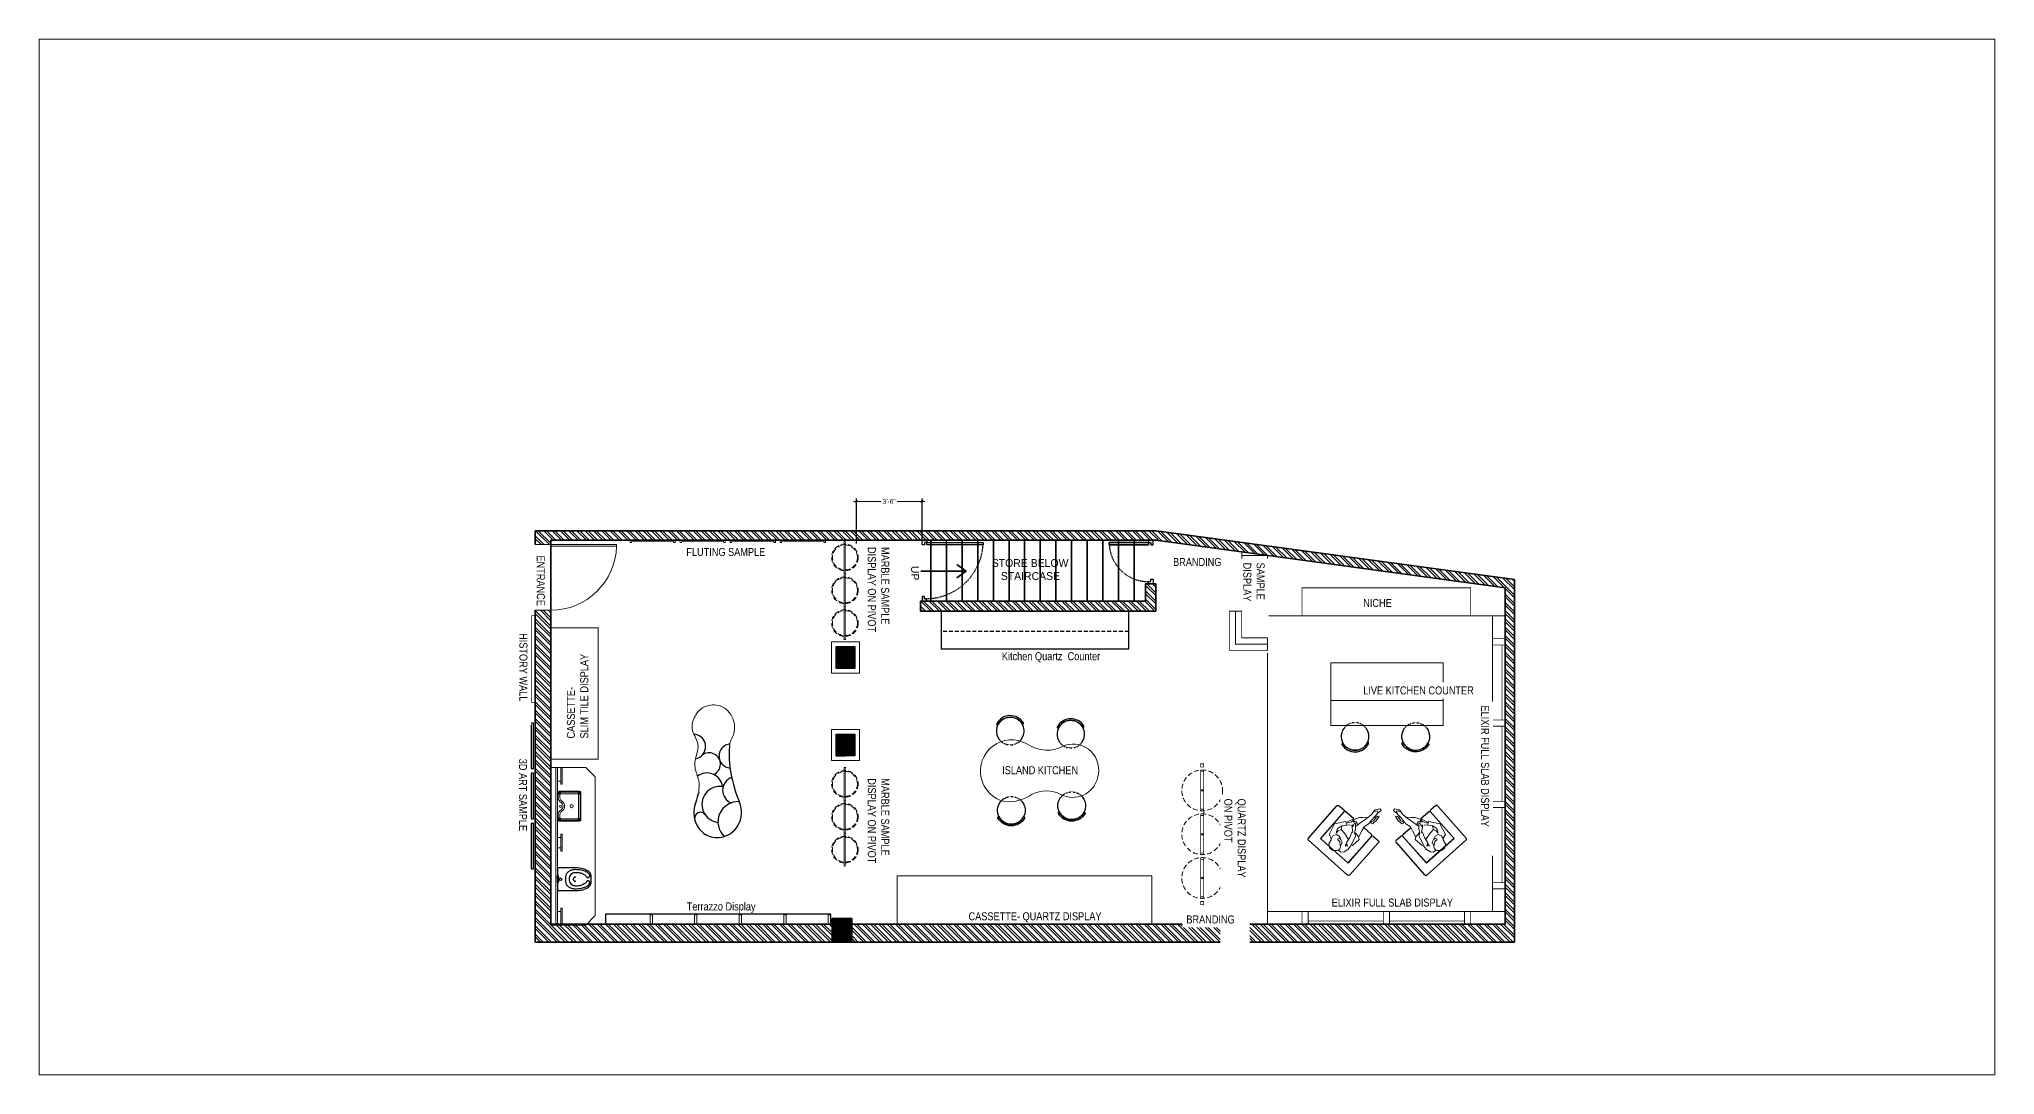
# Model space of a CAD drawing. Header units: inches. Extents: x -109431 to 29005, y -34715 to -1756.
# Drawn here: x -58476 to -57225, y -11246 to -10584 of the extents above; entities that cross this region are included whole.
import ezdxf

# ---------------------------------------------------------------- set-up
doc = ezdxf.new("R2010")
doc.units = ezdxf.units.IN
doc.header["$LTSCALE"] = 0.05
doc.header["$MEASUREMENT"] = 0
doc.header["$PDMODE"] = 3
doc.header["$PDSIZE"] = -4
for name, pattern in [('A2-XREF-115_FURN$0$HIDDEN', [0.375, 0.25, -0.125]), ('ACAD_ISO03W100', [30, 12, -18]), ('DASHED2', [0.375, 0.25, -0.125])]:
    doc.linetypes.add(name, pattern=pattern)
doc.layers.get('Defpoints').update_dxf_attribs({"linetype": 'DASHED2'})
for name, color, linetype, lineweight in [('A-PEOPLE', 12, 'Continuous', 20), ('Electrical text & dimension', 140, 'Continuous', 9), ('FURNITURE', 1, 'Continuous', 18), ('hatch', 7, 'Continuous', 25), ('WALL', 7, 'Continuous', 35)]:
    doc.layers.add(name, color=color, linetype=linetype, lineweight=lineweight)
for name, color, linetype in [('Column', 6, 'Continuous'), ('Dim', 4, 'Continuous'), ('Door', 3, 'Continuous'), ('Furniture text & dimension', 7, 'Continuous'), ('T-furniture', 7, 'Continuous'), ('text', 4, 'Continuous')]:
    doc.layers.add(name, color=color, linetype=linetype)
doc.styles.add('4MMOF3-8', font='ARIALN.TTF', dxfattribs={"height": 5.12})
doc.styles.add('9-128OF1-4', font='ARIALN.TTF', dxfattribs={"height": 3.0792})
doc.styles.get("Standard").update_dxf_attribs({"font": 'stylu.ttf', "height": 6})
doc.dimstyles.new('DIM 1-4', dxfattribs={"dimtxt": 3.0792, "dimasz": 1.82, "dimexe": 1.82, "dimexo": 0, "dimgap": 0.09, "dimtad": 0, "dimzin": 0, "dimdsep": 46, "dimlunit": 4, "dimtxsty": '9-128OF1-4', "dimblk": 'ARCHTICK', "dimcen": 1.8125, "dimdle": 1.82, "dimclrd": 8, "dimclre": 8, "dimadec": 0, "dimazin": 0, "dimtfac": 1, "dimtofl": 0, "dimtmove": 0, "dimatfit": 3, "dimldrblk": 'OPEN90', "dimfxl": 1, "dimtolj": 1, "dimtzin": 0, "dimlwd": -1, "dimarcsym": 0})
doc.dimstyles.new('STANDARD$0', dxfattribs={"dimscale": 0, "dimtxt": 4, "dimasz": 0.5, "dimexe": 0, "dimexo": 0, "dimgap": 0, "dimtad": 0, "dimzin": 0, "dimdsep": 46, "dimlunit": 4, "dimtxsty": 'Standard', "dimblk": 'ARCHTICK', "dimcen": 0.09375, "dimclrd": 256, "dimclre": 8, "dimclrt": 7, "dimadec": 0, "dimazin": 0, "dimtfac": 1, "dimtofl": 0, "dimtmove": 1, "dimatfit": 3, "dimldrblk": 'OBLIQUE', "dimfxl": 0.1875, "dimtolj": 1, "dimtzin": 0, "dimlwd": -1, "dimlwe": -1, "dimarcsym": 0})
pattern_1 = [(315, (21294.252, 5374.8014), (2.65165043, 2.65165043), []), (315, (21294.252, 5373.0337), (2.65165043, 2.65165043), [])]

# ---------------------------------------------------------------- blocks, each defined once
blk = doc.blocks.new('_ArchTick')
at = {"color": 0, "const_width": 0.15}
blk.add_lwpolyline([(-0.5, -0.5), (0.5, 0.5)], dxfattribs=at)
blk = doc.blocks.new('A$7E7C19E2B201E1')
at = {"color": 11}
blk.add_lwpolyline([(-219, -370, 0.428876), (-236, -397, 0.57735), (245, -381, 0.536088), (227, -355, -0.615882)], format="xyb", close=True, dxfattribs=at)
at = {"color": 6}
blk.add_arc((0, -250), 250, 142.6792, 37.3208, dxfattribs=at)
at = {"color": 1, "linetype": 'ACAD_ISO03W100', "ltscale": 3}
blk.add_arc((0, -250), 250, 37.3028, 142.6972, dxfattribs=at)
blk = doc.blocks.new('A$C9f012d1b')
at = {"layer": 'A-PEOPLE', "color": 1, "lineweight": 0}
blk.add_lwpolyline([(736, 178), (755, 204), (786, 212), (795, 233), (715, 244), (669, 233), (639, 235), (631, 208), (637, 180), (597, 183), (509, 162), (437, 176), (326, 204), (305, 239), (156, 220), (137, 204), (59, 210), (-10, 187), (-44, 153), (-53, 99), (-65, 96), (-111, 42), (-120, -21), (-78, -82), (0, -99), (15, -116), (40, -183), (227, -232), (378, -120), (370, -103), (473, -63), (471, -51), (572, 4), (610, 46), (667, 101), (683, 113), (755, 119), (784, 115), (805, 109), (837, 111), (900, 159), (892, 191), (858, 191), (822, 178), (786, 183)], close=True, dxfattribs=at)
for points in [[(4, -108), (65, -120), (116, -91), (128, -40), (118, -7), (80, -30), (67, -19), (67, 25), (36, 65), (11, 94), (-19, 103), (-44, 101)], [(25, 82), (90, 61), (105, 14), (107, -11)], [(69, 145), (101, 122), (95, 168), (126, 122), (225, 105), (313, 71), (318, 86), (395, -5), (408, -2), (387, 23), (452, 6), (458, 23), (395, 80), (326, 115), (309, 157), (151, 197)], [(189, 107), (221, -11), (229, -91), (185, -110), (132, -110), (204, -145), (282, -122), (339, -68), (355, -91)], [(330, 193), (343, 120)], [(465, 56), (477, 40), (484, 12), (467, -9), (450, -21), (477, -26), (482, -34), (437, -45), (368, -91)], [(427, 54), (547, 82), (683, 113)], [(637, 180), (736, 178)], [(646, 193), (686, 210), (749, 210)], [(829, 174), (847, 164), (847, 151), (824, 132), (784, 111)], [(229, -91), (280, -118)], [(345, -74), (381, -23)]]:
    blk.add_lwpolyline(points, dxfattribs=at)
blk = doc.blocks.new('HINDWARE VASCA BASIN')
at = {"ltscale": 10}
for points in [[(-8.5, -15), (8.5, -15, 0.414214), (9.5, -14), (9.5, -1, 0.414214), (8.5, 0), (-8.5, 0, 0.414214), (-9.5, -1), (-9.5, -14, 0.414214)], [(5.1, -0.5), (8.5, -0.5, -0.414214), (9, -1), (9, -14, -0.414214), (8.5, -14.5), (-8.5, -14.5, -0.414214), (-9, -14), (-9, -1, -0.414214), (-8.5, -0.5), (-5.1, -0.5, -0.233404), (-2.6, -2, 0.262849), (0, -3.5, 0.262849), (2.6, -2, -0.233404)]]:
    blk.add_lwpolyline(points, format="xyb", close=True, dxfattribs=at)
at = {"color": 9, "ltscale": 10}
for points in [[(-9, -1), (-8, -2)], [(-8.5, -0.5), (-7.5, -1.5)], [(8.5, -0.5), (7.5, -1.5)], [(9, -1), (8, -2)], [(-9, -14), (-8, -13)], [(-8.5, -14.5), (-7.5, -13.5)], [(8.5, -14.5), (7.5, -13.5)], [(9, -14), (8, -13)]]:
    blk.add_lwpolyline(points, dxfattribs=at)
blk.add_lwpolyline([(5.2, -1.5), (7.5, -1.5, -0.414214), (8, -2), (8, -13, -0.414214), (7.5, -13.5), (-7.5, -13.5, -0.414214), (-8, -13), (-8, -2, -0.414214), (-7.5, -1.5), (-5.2, -1.5, -0.227834), (-3.4, -2.6, 0.262027), (0, -4.5, 0.262027), (3.4, -2.6, -0.227834)], format="xyb", close=True, dxfattribs=at)
at = {"ltscale": 10}
for centre, radius in [((0, -9), 1), ((0, -2), 0.75)]:
    blk.add_circle(centre, radius, dxfattribs=at)
blk = doc.blocks.new('A$C26633AF0')
at = {"layer": 'T-furniture', "color": 11}
blk.add_lwpolyline([(0, 10.5, 0.049648), (0.4, 6.2, 0.06346), (1.5, 3.1, 0.103485), (3.4, 0.6, 0.178458), (5.1, 0), (9.9, 0, 0.178458), (11.6, 0.6, 0.103485), (13.5, 3.1, 0.06346), (14.6, 6.2, 0.049648), (15, 10.5), (15, 22), (0, 22)], format="xyb", close=True, dxfattribs=at)
at = {"layer": 'T-furniture', "color": 1}
blk.add_lwpolyline([(10.6, 0.9, 0.103485), (12.4, 3.3, 0.06346), (13.4, 6.3, 0.049648), (13.8, 10.5, 0.075858), (13.4, 12.9, 0.086069), (12.4, 14.9, 0.105985), (10.9, 16.3, 0.126201), (9.1, 16.7), (5.9, 16.7, 0.126201), (4.1, 16.3, 0.105985), (2.6, 14.9, 0.086069), (1.6, 12.9, 0.075858), (1.2, 10.5, 0.049648), (1.6, 6.3, 0.06346), (2.6, 3.3, 0.103485), (4.4, 0.9, 0.097511), (4.9, 0.7, 0.09808), (5.4, 0.7, 0.098895), (5.8, 0.9, 0.099479), (6.2, 1.3, 0.099479), (6.4, 1.7, 0.098895), (6.4, 2.2, 0.09808), (6.2, 2.7, 0.097511), (5.8, 3, -0.102445), (4.4, 4.6, -0.077884), (3.4, 6.7, -0.065096), (3, 9.5, -0.024284), (3.1, 10.5, -0.115331), (3.4, 11.9, -0.103946), (4.4, 13.1, -0.091071), (5.8, 13.9, -0.083675), (7.5, 14.2, -0.083675), (9.2, 13.9, -0.091071), (10.6, 13.1, -0.103946), (11.6, 11.9, -0.115331), (11.9, 10.5, -0.024284), (12, 9.5, -0.065096), (11.6, 6.7, -0.077884), (10.6, 4.6, -0.102445), (9.2, 3, 0.097511), (8.8, 2.7, 0.09808), (8.6, 2.2, 0.098895), (8.6, 1.7, 0.099479), (8.8, 1.3, 0.099479), (9.2, 0.9, 0.098895), (9.6, 0.7, 0.09808), (10.1, 0.7, 0.097511)], format="xyb", close=True, dxfattribs=at)
at = {"layer": 'T-furniture', "color": 1, "ltscale": 2}
for points in [[(5.1, 21.7), (5.1, 22), (9.9, 22), (9.9, 21.7)], [(6.1, 21.4), (6.1, 21.7), (8.7, 21.7), (8.7, 21.4)]]:
    blk.add_lwpolyline(points, close=True, dxfattribs=at)
at = {"layer": 'T-furniture', "color": 1}
blk.add_lwpolyline([(5.9, 10, -0.111064), (6, 10.6, -0.102841), (6.3, 11, -0.093011), (6.9, 11.4, -0.087082), (7.5, 11.5, -0.087082), (8.1, 11.4, -0.093011), (8.7, 11, -0.102841), (9, 10.6, -0.111064), (9.1, 10, -0.111064)], format="xyb", dxfattribs=at)
blk.add_circle((7.5, 20.1), 0.816, dxfattribs=at)
at = {"layer": 'T-furniture', "color": 1, "ltscale": 2}
blk.add_arc((7.4, 24.6), 3.39, 247.5212, 292.4788, dxfattribs=at)
blk = doc.blocks.new('tbz')
at = {"layer": 'FURNITURE', "ltscale": 50}
for p, q in [((13360.3, -28365.2), (13360.3, -28346.2)), ((13461, -28347.2), (13360.3, -28347.2)), ((13360.3, -28347.2), (13360.3, -28349.2)), ((13360.3, -28349.2), (13371, -28349.2)), ((13371, -28350.2), (13360.3, -28350.2)), ((13369, -28349.2), (13369, -28347.2)), ((13371, -28350.2), (13371, -28349.2)), ((13403, -28350.2), (13403, -28349.2)), ((13403, -28349.2), (13413.7, -28349.2)), ((13413.7, -28350.2), (13403, -28350.2)), ((13405, -28349.2), (13405, -28347.2)), ((13451.7, -28347.2), (13411.7, -28347.2)), ((13411.7, -28349.2), (13411.7, -28347.2)), ((13413.7, -28350.2), (13413.7, -28349.2)), ((13450.3, -28350.2), (13450.3, -28349.2)), ((13461, -28349.2), (13450.3, -28349.2)), ((13450.3, -28350.2), (13461, -28350.2)), ((13452.3, -28349.2), (13452.3, -28347.2)), ((13461, -28346.2), (13461, -28365.2)), ((13366.3, -28371.2), (13360.3, -28365.2)), ((13455, -28371.2), (13366.3, -28371.2)), ((13455, -28371.2), (13366.3, -28371.2)), ((13455, -28371.2), (13461, -28365.2))]:
    blk.add_line(p, q, dxfattribs=at)
for points in [[(13456.3, -28343.2), (13360.3, -28343.2)], [(13461, -28346.2), (13360.3, -28346.2)]]:
    blk.add_lwpolyline(points, dxfattribs=at)
blk.add_lwpolyline([(13461, -28343.2), (13360.3, -28343.2), (13360.3, -28346.2), (13461, -28346.2)], close=True, dxfattribs=at)
at = {"layer": 'FURNITURE', "ltscale": 50, "xscale": -1}
blk.add_blockref('HINDWARE VASCA BASIN', (13385, -28347.2), dxfattribs=at)
at = {"layer": 'FURNITURE', "ltscale": 50, "xscale": -0.9718137791682759, "yscale": 0.9718137791682759, "zscale": 0.9718137791682759}
blk.add_blockref('A$C26633AF0', (13439, -28368.6), dxfattribs=at)
blk = doc.blocks.new('*D157')
at = {"layer": 'Defpoints', "color": 0, "ltscale": 50, "transparency": 16777216}
for p in [(-57911.5, -10879.7), (-57953.6, -10906.6), (-57911.5, -10904.5)]:
    blk.add_point(p, dxfattribs=at)
at = {"layer": 'FURNITURE', "color": 8, "linetype": 'ACAD_ISO03W100', "ltscale": 50, "transparency": 16777216}
for p, q in [((-57955.4, -10879.7), (-57936, -10879.7)), ((-57909.7, -10879.7), (-57929.1, -10879.7))]:
    blk.add_line(p, q, dxfattribs=at)
at = {"layer": 'FURNITURE', "color": 8, "linetype": 'ACAD_ISO03W100', "lineweight": -2, "ltscale": 50, "transparency": 16777216}
for p, q in [((-57953.6, -10906.6), (-57953.6, -10877.9)), ((-57911.5, -10904.5), (-57911.5, -10877.9))]:
    blk.add_line(p, q, dxfattribs=at)
at = {"layer": 'FURNITURE', "color": 8, "ltscale": 50, "transparency": 16777216, "xscale": 1.82, "yscale": 1.82, "zscale": 1.82, "rotation": 180}
blk.add_blockref('_ArchTick', (-57953.6, -10879.7), dxfattribs=at)
at = {"layer": 'FURNITURE', "color": 8, "ltscale": 50, "transparency": 16777216, "xscale": 1.82, "yscale": 1.82, "zscale": 1.82}
blk.add_blockref('_ArchTick', (-57911.5, -10879.7), dxfattribs=at)
at = {"layer": 'FURNITURE', "color": 0, "ltscale": 50, "transparency": 16777216, "insert": (-57932.6, -10879.7), "char_height": 3.08, "attachment_point": 5, "style": '9-128OF1-4', "bg_fill": 3, "box_fill_scale": 1.25, "bg_fill_color": 256, "bg_fill_true_color": 13158600, "bg_fill_transparency": 0}
blk.add_mtext('\\A1;3\'-6"', dxfattribs=at)
blk = doc.blocks.new('_Open90')
at = {"color": 0, "linetype": 'ByBlock', "lineweight": -2}
for p, q in [((0, 0), (-1, 0)), ((-0.5, 0.5), (0, 0)), ((0, 0), (-0.5, -0.5))]:
    blk.add_line(p, q, dxfattribs=at)

msp = doc.modelspace()

# ---------------------------------------------------------------- hatches: boundary and pattern name
at = {"layer": 'Column', "ltscale": 0.25}
h = msp.add_hatch(dxfattribs=at)
h.set_pattern_fill('ANSI38', color=256, scale=8, angle=-90)
h.set_pattern_definition([(315, (-53763.0245, 69625.1404), (0.707106781, 0.707106781), []), (45, (-53763.0245, 69625.1404), (0.707106781, 2.121320344), [2.5, -1.5])])
h.paths.add_polyline_path([(-57690.52449, -10949.95921), (-57690.52449, -10966.95921), (-57707.02449, -10966.95921), (-57707.02449, -10949.95921)])
h = msp.add_hatch(dxfattribs=at)
h.set_pattern_fill('ANSI31', color=256, scale=5, angle=-90)
h.set_pattern_definition([(315, (-53772.5245, 69632.64595), (0.4419417382, 0.4419417382), [])])
h.paths.add_polyline_path([(-57956.52449, -11146.45361), (-57956.52449, -11161.45361), (-57969.02449, -11161.45361), (-57969.02449, -11146.45361)])
h.paths.add_polyline_path([(-57954.52449, -11028.45361), (-57954.52449, -11042.45361), (-57966.52449, -11042.45361), (-57966.52449, -11028.45361)])
h.paths.add_polyline_path([(-57954.52449, -10972.45361), (-57954.52449, -10986.45361), (-57966.52449, -10986.45361), (-57966.52449, -10972.45361)])
at = {"layer": 'hatch', "ltscale": 0.25}
h = msp.add_hatch(dxfattribs=at)
h.set_pattern_fill('ANSI32', color=8, scale=10, angle=-90)
h.set_pattern_definition(pattern_1)
h.paths.add_polyline_path([(-57969.02449, -11149.95361), (-58149.02449, -11149.95361), (-58149.02449, -10949.28773), (-58159.02449, -10949.28773), (-58159.02449, -11161.45361), (-57969.02449, -11161.45361)])
h.paths.add_polyline_path([(-57969.02449, -10898.45361), (-58159.02449, -10898.45361), (-58159.02449, -10907.28773), (-58149.02449, -10907.28773), (-58149.02449, -10904.45361), (-57969.02449, -10904.45361)])
h = msp.add_hatch(dxfattribs=at)
h.set_pattern_fill('ANSI32', color=8, scale=10, angle=-90)
h.set_pattern_definition(pattern_1)
h.paths.add_polyline_path([(-57532.52449, -11161.45361), (-57532.52449, -10929.71679), (-57761.61698, -10898.45361), (-57969.02449, -10898.45361), (-57969.02449, -10904.45361), (-57960.52449, -10904.45361), (-57762.02449, -10904.45361), (-57538.52449, -10934.95361), (-57538.52449, -11149.95361), (-57956.52449, -11149.95361), (-57956.52449, -11161.45361)])
h = msp.add_hatch(dxfattribs=at)
h.set_pattern_fill('ANSI32', color=8, scale=10, angle=-90)
h.set_pattern_definition(pattern_1)
h.paths.add_polyline_path([(-57762.02449, -10943.45361), (-57762.02449, -10932.45361), (-57768.52449, -10932.45361), (-57768.52449, -10943.45361), (-57912.52449, -10943.45361), (-57912.52449, -10949.95361), (-57762.02449, -10949.95361)])

# ---------------------------------------------------------------- linework, layer by layer
at = {"color": 11}
for points in [[(-57664.43414, -11095.01167), (-57646.15883, -11074.38374, -0.4142135624), (-57644.76943, -11074.29972), (-57641.82258, -11076.91047, -0.4142135624), (-57641.73856, -11078.29988), (-57656.75042, -11095.24425), (-57639.05476, -11110.92171), (-57624.0429, -11093.97734, -0.4142135624), (-57622.6535, -11093.89332), (-57619.70665, -11096.50407, -0.4142135624), (-57619.62263, -11097.89348), (-57637.89794, -11118.52141, -0.4142135624), (-57639.28734, -11118.60543), (-57664.35012, -11096.40107, -0.4142135624)], [(-57563.51866, -11095.01167), (-57581.79397, -11074.38374, 0.4142135624), (-57583.18337, -11074.29972), (-57586.13022, -11076.91047, 0.4142135624), (-57586.21424, -11078.29988), (-57571.20238, -11095.24425), (-57588.89804, -11110.92171), (-57603.9099, -11093.97734, 0.4142135624), (-57605.2993, -11093.89332), (-57608.24615, -11096.50407, 0.4142135624), (-57608.33017, -11097.89348), (-57590.05486, -11118.52141, 0.4142135624), (-57588.66546, -11118.60543), (-57563.60268, -11096.40107, 0.4142135624)]]:
    msp.add_lwpolyline(points, format="xyb", close=True, dxfattribs=at)
at = {"color": 6}
for points in [[(-57635.29371, -11082.69472), (-57640.34916, -11078.21585, 0.4142135624), (-57641.73856, -11078.29988), (-57656.75042, -11095.24425), (-57639.06934, -11110.9088), (-57624.05747, -11093.96443, 0.4142135624), (-57624.1415, -11092.57503), (-57628.81911, -11088.4309)], [(-57592.65909, -11082.69472), (-57587.60364, -11078.21585, -0.4142135624), (-57586.21424, -11078.29988), (-57571.20238, -11095.24425), (-57588.88346, -11110.9088), (-57603.89533, -11093.96443, -0.4142135624), (-57603.8113, -11092.57503), (-57599.13369, -11088.4309)]]:
    msp.add_lwpolyline(points, format="xyb", dxfattribs=at)
at = {"color": 244, "lineweight": 30, "ltscale": 50, "true_color": 0x991b1e}
for centre, radius, start, end in [((-58057.96556, -11036.47948), 7.9465, 280.90039772, 81.90428503), ((-58033.70907, -11042.511), 7.74125, 95.76788184, 264.32778076), ((-58047.77993, -11047.71402), 7.25568, 294.50387223, 127.97352409), ((-57976.7034, -11041.81607), 58.35224, 174.7125367, 191.52986751), ((-58049.10949, -11063.20775), 9.89371, 6.92579636, 128.02881407), ((-58030.43661, -11064.40785), 8.69852, 109.24907711, 249.62967375), ((-57930.75708, -11033.11209), 105.11319, 191.17263727, 201.85793881), ((-58028.18378, -11081.23326), 29.60893, 161.86525537, 172.40765028), ((-57985.89487, -11089.91361), 72.66532, 160.57748444, 165.74235117), ((-58040.84253, -11073.44942), 11.53989, 79.90649738, 263.5789485), ((-58029.11054, -11084.65886), 13.02511, 87.54446928, 225.66581787), ((-58042.93556, -11078.70441), 15.98454, 275.45789924, 23.82938787), ((-58040.74402, -11078.76292), 16.8509, 175.09195414, 231.91624339), ((-58053.36033, -11082.19936), 3.73294, 35.29785122, 188.70555626), ((-58042.28245, -11078.3282), 16.31136, 237.11874732, 273.04774605)]:
    msp.add_arc(centre, radius, start, end, dxfattribs=at)
at = {"layer": 'Column', "ltscale": 0.25}
for points in [[(-57690.52449, -10949.95921), (-57690.52449, -10966.95921), (-57707.02449, -10966.95921), (-57707.02449, -10949.95921)], [(-57954.52449, -10972.45361), (-57954.52449, -10986.45361), (-57966.52449, -10986.45361), (-57966.52449, -10972.45361)], [(-57954.52449, -11028.45361), (-57954.52449, -11042.45361), (-57966.52449, -11042.45361), (-57966.52449, -11028.45361)], [(-57956.52449, -11146.45361), (-57956.52449, -11161.45361), (-57969.02449, -11161.45361), (-57969.02449, -11146.45361)]]:
    msp.add_lwpolyline(points, close=True, dxfattribs=at)
at = {"layer": 'Door', "ltscale": 0.25}
for points in [[(-57911.516, -10907.45361), (-57911.516, -10904.45361), (-57908.516, -10904.45361), (-57908.516, -10905.95361), (-57910.016, -10905.95361), (-57910.016, -10907.45361)], [(-57872.516, -10905.95361), (-57872.516, -10907.45361), (-57908.516, -10907.45361), (-57908.516, -10905.95361)], [(-57763.77449, -10907.45361), (-57763.77449, -10904.45361), (-57766.77449, -10904.45361), (-57766.77449, -10905.95361), (-57765.27449, -10905.95361), (-57765.27449, -10907.45361)], [(-57763.77449, -10929.45361), (-57763.77449, -10932.45361), (-57766.77449, -10932.45361), (-57766.77449, -10930.95361), (-57765.27449, -10930.95361), (-57765.27449, -10929.45361)], [(-57911.516, -10940.45361), (-57911.516, -10943.45361), (-57908.516, -10943.45361), (-57908.516, -10941.95361), (-57910.016, -10941.95361), (-57910.016, -10940.45361)]]:
    msp.add_lwpolyline(points, close=True, dxfattribs=at)
at = {"layer": 'Door', "linetype": 'ACAD_ISO03W100', "ltscale": 0.25}
for centre, radius, start, end in [((-57909.28677, -10905.06955), 36.84797, 268.86602173, 356.29037909), ((-57766.93686, -10906.09094), 24.87498, 183.14028781, 273.83188395)]:
    msp.add_arc(centre, radius, start, end, dxfattribs=at)
at = {"layer": 'Electrical text & dimension', "ltscale": 50}
msp.add_line((-57538.52449, -10934.95361), (-57538.52449, -10952.95361), dxfattribs=at)
at = {"layer": 'FURNITURE', "ltscale": 50}
for p, q in [((-58149.02449, -10907.28773), (-58159.02449, -10907.28773)), ((-58149.02449, -10907.28773), (-58107.02449, -10907.28773)), ((-58107.02449, -10908.28773), (-58149.02449, -10908.28773)), ((-58107.02449, -10907.28773), (-58107.02449, -10908.28773)), ((-58058.52932, -10904.45361), (-58055.52932, -10904.45361)), ((-57690.52449, -10952.95361), (-57690.52449, -10914.21088)), ((-57538.52449, -10934.95361), (-57538.52449, -10952.95361)), ((-58159.02449, -10949.28773), (-58149.02449, -10949.28773)), ((-58118.76706, -11044.55374), (-58118.76706, -10960.55374)), ((-57538.52449, -10952.95361), (-57690.52449, -10952.95361)), ((-57546.52449, -10962.45361), (-57546.52449, -10952.95361)), ((-57546.52449, -10952.95361), (-57546.52449, -11141.95361)), ((-57538.52449, -10952.95361), (-57542.52449, -10952.95361)), ((-57538.52449, -11141.95361), (-57538.52449, -10952.95361)), ((-57690.52449, -10966.95921), (-57690.52449, -11149.95361)), ((-57578.10767, -10982.95361), (-57650.10767, -10982.95361)), ((-57650.10767, -10982.95361), (-57650.10767, -11006.95361)), ((-57578.10767, -11006.95361), (-57578.10767, -10982.95361)), ((-57650.10767, -11006.95361), (-57578.10767, -11006.95361)), ((-57650.10767, -11022.95361), (-57650.10767, -11006.95361)), ((-57578.10767, -11006.95361), (-57578.10767, -11022.95361)), ((-57578.10767, -11022.95361), (-57650.10767, -11022.95361)), ((-57731.34571, -11077.52299), (-57731.34571, -11079.52299)), ((-57690.52449, -11149.95361), (-57538.52449, -11149.95361))]:
    msp.add_line(p, q, dxfattribs=at)
at = {"layer": 'FURNITURE', "ltscale": 50, "const_width": 0.5}
for points in [[(-58097.35693, -10904.45361), (-58098.35693, -10904.45361), (-58098.35693, -10905.95361), (-58097.35693, -10905.95361), (-58097.35693, -10904.45361)], [(-58070.35693, -10904.45361), (-58097.35693, -10904.45361), (-58097.35693, -10905.45361), (-58070.35693, -10905.45361), (-58070.35693, -10904.45361)], [(-58070.35693, -10904.45361), (-58069.35693, -10904.45361), (-58069.35693, -10905.95361), (-58070.35693, -10905.95361), (-58070.35693, -10904.45361)], [(-58065.35693, -10904.45361), (-58066.35693, -10904.45361), (-58066.35693, -10905.95361), (-58065.35693, -10905.95361), (-58065.35693, -10904.45361)], [(-58065.35693, -10904.45361), (-58038.35693, -10904.45361), (-58038.35693, -10905.45361), (-58065.35693, -10905.45361), (-58065.35693, -10904.45361)], [(-58038.35693, -10904.45361), (-58037.35693, -10904.45361), (-58037.35693, -10905.95361), (-58038.35693, -10905.95361), (-58038.35693, -10904.45361)], [(-58033.35693, -10904.45361), (-58034.35693, -10904.45361), (-58034.35693, -10905.95361), (-58033.35693, -10905.95361), (-58033.35693, -10904.45361)], [(-58033.35693, -10904.45361), (-58006.35693, -10904.45361), (-58006.35693, -10905.45361), (-58033.35693, -10905.45361), (-58033.35693, -10904.45361)], [(-58006.35693, -10904.45361), (-58005.35693, -10904.45361), (-58005.35693, -10905.95361), (-58006.35693, -10905.95361), (-58006.35693, -10904.45361)], [(-58001.35693, -10904.45361), (-58002.35693, -10904.45361), (-58002.35693, -10905.95361), (-58001.35693, -10905.95361), (-58001.35693, -10904.45361)], [(-58001.35693, -10904.45361), (-57974.35693, -10904.45361), (-57974.35693, -10905.45361), (-58001.35693, -10905.45361), (-58001.35693, -10904.45361)], [(-57974.35693, -10904.45361), (-57973.35693, -10904.45361), (-57973.35693, -10905.95361), (-57974.35693, -10905.95361), (-57974.35693, -10904.45361)], [(-57538.52449, -10971.45361), (-57538.52449, -10967.45361), (-57546.52449, -10967.45361), (-57546.52449, -10971.45361), (-57538.52449, -10971.45361)], [(-57538.52449, -10971.45361), (-57538.52449, -11019.45361), (-57540.52449, -11019.45361), (-57540.52449, -10971.45361), (-57538.52449, -10971.45361)], [(-57538.52449, -11019.45361), (-57538.52449, -11023.45361), (-57546.52449, -11023.45361), (-57546.52449, -11019.45361), (-57538.52449, -11019.45361)], [(-57538.52449, -11023.45361), (-57538.52449, -11071.45361), (-57540.52449, -11071.45361), (-57540.52449, -11023.45361), (-57538.52449, -11023.45361)], [(-57731.34571, -11047.52299), (-57731.34571, -11049.52299), (-57733.34571, -11049.52299), (-57733.34571, -11047.52299), (-57731.34571, -11047.52299)], [(-57731.34571, -11052.52299), (-57731.34571, -11051.52299), (-57733.34571, -11051.52299), (-57733.34571, -11052.52299), (-57731.34571, -11052.52299)], [(-57538.52449, -11071.45361), (-57538.52449, -11075.45361), (-57546.52449, -11075.45361), (-57546.52449, -11071.45361), (-57538.52449, -11071.45361)], [(-57731.34571, -11076.52299), (-57731.34571, -11077.52299), (-57733.34571, -11077.52299), (-57733.34571, -11076.52299), (-57731.34571, -11076.52299)], [(-57731.34571, -11080.52299), (-57731.34571, -11079.52299), (-57733.34571, -11079.52299), (-57733.34571, -11080.52299), (-57731.34571, -11080.52299)], [(-57538.52449, -11075.45361), (-57538.52449, -11123.45361), (-57540.52449, -11123.45361), (-57540.52449, -11075.45361), (-57538.52449, -11075.45361)], [(-57731.34571, -11104.52299), (-57731.34571, -11105.52299), (-57733.34571, -11105.52299), (-57733.34571, -11104.52299), (-57731.34571, -11104.52299)], [(-57731.34571, -11108.52299), (-57731.34571, -11107.52299), (-57733.34571, -11107.52299), (-57733.34571, -11108.52299), (-57731.34571, -11108.52299)], [(-57538.52449, -11123.45361), (-57538.52449, -11127.45361), (-57546.52449, -11127.45361), (-57546.52449, -11123.45361), (-57538.52449, -11123.45361)], [(-57731.34571, -11132.52299), (-57731.34571, -11133.52299), (-57733.34571, -11133.52299), (-57733.34571, -11132.52299), (-57731.34571, -11132.52299)], [(-57731.34571, -11137.52299), (-57731.34571, -11135.52299), (-57733.34571, -11135.52299), (-57733.34571, -11137.52299), (-57731.34571, -11137.52299)], [(-57664.52449, -11149.95361), (-57668.52449, -11149.95361), (-57668.52449, -11141.95361), (-57664.52449, -11141.95361), (-57664.52449, -11149.95361)], [(-57616.52449, -11149.95361), (-57664.52449, -11149.95361), (-57664.52449, -11147.95361), (-57616.52449, -11147.95361), (-57616.52449, -11149.95361)], [(-57612.52449, -11149.95361), (-57616.52449, -11149.95361), (-57616.52449, -11141.95361), (-57612.52449, -11141.95361), (-57612.52449, -11149.95361)], [(-57616.52449, -11149.95361), (-57612.52449, -11149.95361), (-57612.52449, -11141.95361), (-57616.52449, -11141.95361), (-57616.52449, -11149.95361)], [(-57564.52449, -11149.95361), (-57612.52449, -11149.95361), (-57612.52449, -11147.95361), (-57564.52449, -11147.95361), (-57564.52449, -11149.95361)], [(-57564.52449, -11149.95361), (-57560.52449, -11149.95361), (-57560.52449, -11141.95361), (-57564.52449, -11141.95361), (-57564.52449, -11149.95361)]]:
    msp.add_lwpolyline(points, dxfattribs=at)
for points in [[(-57961.42318, -10905.03046), (-57961.42318, -10926.03046), (-57960.42318, -10926.03046), (-57960.42318, -10905.03046)], [(-57961.42318, -10926.03046), (-57961.42318, -10947.03046), (-57960.42318, -10947.03046), (-57960.42318, -10926.03046)], [(-57560.52449, -10934.95361), (-57668.52449, -10934.95361), (-57668.52449, -10952.95361), (-57560.52449, -10952.95361)], [(-57961.42318, -10947.03046), (-57961.42318, -10968.03046), (-57960.42318, -10968.03046), (-57960.42318, -10947.03046)], [(-58148.76706, -10960.55374), (-58148.76706, -11044.55374), (-58118.76706, -11044.55374), (-58118.76706, -10960.55374)], [(-57961.42318, -11070.84624), (-57961.42318, -11049.84624), (-57960.42318, -11049.84624), (-57960.42318, -11070.84624)], [(-57731.34571, -11052.52299), (-57731.34571, -11076.52299), (-57733.34571, -11076.52299), (-57733.34571, -11052.52299)], [(-57961.42318, -11091.84624), (-57961.42318, -11070.84624), (-57960.42318, -11070.84624), (-57960.42318, -11091.84624)], [(-57731.34571, -11080.52299), (-57731.34571, -11104.52299), (-57733.34571, -11104.52299), (-57733.34571, -11080.52299)], [(-57961.42318, -11112.84624), (-57961.42318, -11091.84624), (-57960.42318, -11091.84624), (-57960.42318, -11112.84624)], [(-57731.34571, -11132.52299), (-57731.34571, -11108.52299), (-57733.34571, -11108.52299), (-57733.34571, -11132.52299)]]:
    msp.add_lwpolyline(points, close=True, dxfattribs=at)
at = {"layer": 'FURNITURE', "ltscale": 50}
for points in [[(-57690.52449, -10914.21088), (-57690.52449, -10949.95921), (-57707.02449, -10949.95921), (-57707.02449, -10914.21088)], [(-57969.52449, -10969.45361), (-57951.52449, -10969.45361), (-57951.52449, -10989.45361), (-57969.52449, -10989.45361)], [(-57966.52449, -10972.45361), (-57954.52449, -10972.45361), (-57954.52449, -10986.45361), (-57966.52449, -10986.45361)], [(-57969.52449, -11025.45361), (-57951.52449, -11025.45361), (-57951.52449, -11045.45361), (-57969.52449, -11045.45361)], [(-57966.52449, -11028.45361), (-57954.52449, -11028.45361), (-57954.52449, -11042.45361), (-57966.52449, -11042.45361)], [(-57927.56984, -11150.11726), (-57764.56984, -11150.11726), (-57764.56984, -11119.11726), (-57927.56984, -11119.11726)], [(-57970.08704, -11149.95361), (-57970.08704, -11143.56702), (-58114.08704, -11143.56702), (-58114.08704, -11149.95361)], [(-58084.08704, -11143.95361), (-58084.08704, -11149.95361), (-58085.58704, -11149.95361), (-58085.58704, -11143.95361)], [(-58055.58704, -11143.95361), (-58055.58704, -11149.95361), (-58057.08704, -11149.95361), (-58057.08704, -11143.95361)], [(-58027.08704, -11143.95361), (-58027.08704, -11149.95361), (-58028.58704, -11149.95361), (-58028.58704, -11143.95361)], [(-57998.58704, -11143.95361), (-57998.58704, -11149.95361), (-58000.08704, -11149.95361), (-58000.08704, -11143.95361)], [(-57970.08704, -11143.95361), (-57970.08704, -11149.95361), (-57971.58704, -11149.95361), (-57971.58704, -11143.95361)]]:
    msp.add_lwpolyline(points, close=True, dxfattribs=at)
at = {"layer": 'FURNITURE', "color": 252, "linetype": 'A2-XREF-115_FURN$0$HIDDEN', "ltscale": 250, "true_color": 0x939598}
for centre, radius in [((-57960.92318, -10915.53046), 8.5), ((-57960.92318, -10915.53046), 8), ((-57960.92318, -10936.53046), 8.5), ((-57960.92318, -10936.53046), 8), ((-57960.92318, -10957.53046), 8.5), ((-57960.92318, -10957.53046), 8), ((-57960.92318, -11060.34624), 8.5), ((-57960.92318, -11060.34624), 8), ((-57732.34571, -11064.52299), 13.0384), ((-57960.92318, -11081.34624), 8.5), ((-57960.92318, -11081.34624), 8), ((-57732.34571, -11092.52299), 13.0384), ((-57960.92318, -11102.34624), 8.5), ((-57960.92318, -11102.34624), 8), ((-57732.34571, -11120.52299), 13.0384)]:
    msp.add_circle(centre, radius, dxfattribs=at)
at = {"layer": 'FURNITURE', "ltscale": 50}
for centre in [(-57732.34571, -11064.52299), (-57732.34571, -11092.52299), (-57732.34571, -11120.52299)]:
    msp.add_circle(centre, 0.5, dxfattribs=at)
for centre, radius, start, end in [((-58149.03301, -10907.26681), 42.02093, 270.0116194, 358.60782621), ((-57854.26994, -11052.15283), 19.96251, 62.0016632, 257.7526118), ((-57831.62941, -11016.12657), 22.68561, 234.20284468, 300.65451919), ((-57815.07411, -11051.40612), 16.53465, 342.5386809, 107.56085066), ((-57815.2105, -11052.62919), 16.34244, 242.68511671, 346.77644014), ((-57856.62813, -11043.9824), 27.74214, 266.12147089, 303.99861234), ((-57832.07327, -11084.7358), 19.92378, 61.96774634, 116.99031906)]:
    msp.add_arc(centre, radius, start, end, dxfattribs=at)
msp.add_open_spline([(-58055.60003, -11015.1933), (-58053.91265, -11012.88486), (-58049.16819, -11009.68889), (-58039.68887, -11009.21883), (-58032.42401, -11016.37941), (-58030.64859, -11027.46671), (-58034.32526, -11032.73274), (-58034.64894, -11035.45678), (-58034.80735, -11036.43875)], degree=3, knots=[0, 0, 0, 0, 4.7276274447, 14.5888073365, 26.1491999826, 32.7157374798, 43.3062862939, 45.3049012763, 45.3049012763, 45.3049012763, 45.3049012763], dxfattribs=at)
for points in [[(-58055.66278, -11040.91271), (-58054.95746, -11034.9413), (-58058.32154, -11026.41852), (-58057.77898, -11019.09002), (-58055.60003, -11015.1933)], [(-58054.42496, -11065.75008), (-58054.46915, -11058.06698), (-58056.80238, -11049.92392), (-58055.66278, -11040.91271)]]:
    msp.add_spline(points, degree=3, dxfattribs=at)
at = {"layer": 'Furniture text & dimension', "linetype": 'A2-XREF-115_FURN$0$HIDDEN', "ltscale": 200}
msp.add_line((-57779.36041, -10962.95361), (-57899.36041, -10962.95361), dxfattribs=at)
at = {"layer": 'Furniture text & dimension', "ltscale": 50}
for points in [[(-57899.36041, -10973.95361), (-57779.36041, -10973.95361), (-57779.36041, -10949.95361), (-57899.36041, -10949.95361)], [(-58160.07167, -11050.57374), (-58160.07167, -11021.57374), (-58161.57167, -11021.57374), (-58161.57167, -11050.57374)], [(-58160.07167, -11082.57374), (-58160.07167, -11053.57374), (-58161.57167, -11053.57374), (-58161.57167, -11082.57374)], [(-58160.07167, -11114.57374), (-58160.07167, -11085.57374), (-58161.57167, -11085.57374), (-58161.57167, -11114.57374)], [(-57969.83704, -11143.56702), (-58114.08704, -11143.56702), (-58114.08704, -11149.95361), (-57969.83704, -11149.95361)]]:
    msp.add_lwpolyline(points, close=True, dxfattribs=at)
at = {"layer": 'WALL', "ltscale": 0.25}
for points in [[(-57969.02449, -10898.45361), (-58159.02449, -10898.45361)], [(-58159.02449, -10898.45361), (-58159.02449, -10907.28773)], [(-58149.02449, -10904.45361), (-58149.02449, -11149.95361)], [(-57969.02449, -10904.45361), (-58149.02449, -10904.45361)], [(-57969.02449, -10898.45361), (-57761.61698, -10898.45361)], [(-57960.52449, -10904.45361), (-57969.02449, -10904.45361)], [(-57960.52449, -10904.45361), (-57762.02449, -10904.45361)], [(-57865.92449, -10904.45361), (-57865.92449, -10943.45361)], [(-57762.02449, -10904.45361), (-57762.02449, -10904.45361)], [(-57762.02449, -10904.45361), (-57538.52449, -10934.95361)], [(-57761.61698, -10898.45361), (-57532.52449, -10929.71679)], [(-57762.02449, -10943.45361), (-57762.02449, -10932.45361), (-57768.52449, -10932.45361), (-57768.52449, -10943.45361)], [(-57538.52449, -11149.95361), (-57538.52449, -10934.95361)], [(-57532.52449, -11161.45361), (-57532.52449, -10929.71679)], [(-57912.52449, -10943.45361), (-57912.52449, -10943.45361), (-57912.52449, -10949.95361), (-57762.02449, -10949.95361)], [(-57912.52449, -10943.45361), (-57768.52449, -10943.45361)], [(-57762.02449, -10943.45361), (-57762.02449, -10949.95361)], [(-58159.02449, -10949.28773), (-58159.02449, -11161.45361)], [(-57690.52449, -10949.95921), (-57690.52449, -10966.95921), (-57707.02449, -10966.95921), (-57707.02449, -10949.95921), (-57690.52449, -10949.95921)], [(-57960.52449, -11042.45361), (-57966.52449, -11042.45361)], [(-57969.02449, -11146.45361), (-57969.02449, -11161.45361)], [(-57960.52449, -11146.45361), (-57969.02449, -11146.45361)], [(-57956.52449, -11149.95361), (-57956.52449, -11146.45361), (-57960.52449, -11146.45361)], [(-57969.02449, -11149.95361), (-58149.02449, -11149.95361)], [(-57538.52449, -11149.95361), (-57956.52449, -11149.95361)], [(-57969.02449, -11161.45361), (-58159.02449, -11161.45361)], [(-57532.52449, -11161.45361), (-57969.02449, -11161.45361)]]:
    msp.add_lwpolyline(points, dxfattribs=at)
at = {"layer": 'WALL', "color": 8, "ltscale": 0.25}
for points in [[(-57905.92449, -10904.45361), (-57905.92449, -10943.45361)], [(-57895.92449, -10904.45361), (-57895.92449, -10943.45361)], [(-57885.92449, -10904.45361), (-57885.92449, -10943.45361)], [(-57875.92449, -10904.45361), (-57875.92449, -10943.45361)], [(-57855.92449, -10904.45361), (-57855.92449, -10943.45361)], [(-57845.92449, -10904.45361), (-57845.92449, -10943.45361)], [(-57835.92449, -10904.45361), (-57835.92449, -10943.45361)], [(-57825.92449, -10904.45361), (-57825.92449, -10943.45361)], [(-57815.92449, -10904.45361), (-57815.92449, -10943.45361)], [(-57805.92449, -10904.45361), (-57805.92449, -10943.45361)], [(-57795.92449, -10904.45361), (-57795.92449, -10943.45361)], [(-57785.92449, -10904.45361), (-57785.92449, -10943.45361)], [(-57775.92449, -10904.45361), (-57775.92449, -10943.45361)]]:
    msp.add_lwpolyline(points, dxfattribs=at)
at = {"layer": 'WALL', "ltscale": 0.25}
msp.add_lwpolyline([(-57766.77449, -10905.95361), (-57791.77449, -10905.95361), (-57791.77449, -10907.45361), (-57766.77449, -10907.45361)], close=True, dxfattribs=at)

# ---------------------------------------------------------------- block references
at = {"color": 6, "yscale": 0.03543300000000003, "zscale": 0.03543300000000003}
for p, xscale, rotation in [((-57855.13912, -11035.37373), 0.03543300000000003, 179.9369429577951), ((-57816.38912, -11037.38431), 0.03543300000000003, 179.9369429577951), ((-57634.56269, -11021.15824), 0.03543300000000003, 359.9369429577952), ((-57595.77796, -11021.15824), -0.03543300000000003, 0.06305704218746655), ((-57854.72169, -11068.44466), -0.03543300000000002, 1.509373076335878), ((-57816.03478, -11065.45666), -0.03543300000000002, 1.509373076335878)]:
    msp.add_blockref('A$7E7C19E2B201E1', p, dxfattribs=dict(at, xscale=xscale, rotation=rotation))
at = {"color": 161, "lineweight": -3, "yscale": 0.03937, "zscale": 0.03937}
for p, xscale, rotation in [((-57646.83597, -11098.59267), -0.03937, 228.4606704356111), ((-57581.11683, -11098.59267), 0.03937, 131.5393295643889)]:
    msp.add_blockref('A$C9f012d1b', p, dxfattribs=dict(at, xscale=xscale, rotation=rotation))
at = {"layer": 'Furniture text & dimension', "xscale": -1, "rotation": 90}
msp.add_blockref('tbz', (-86491.95456, 2310.41673), dxfattribs=at)

# ---------------------------------------------------------------- texts
at = {"layer": 'Dim', "ltscale": 0.25, "insert": (-57913.52258, -10920.89871), "char_height": 5, "attachment_point": 1, "rotation": 270}
msp.add_mtext_dynamic_manual_height_columns('UP ', width=44, gutter_width=1, heights=[0], dxfattribs=at)
at = {"layer": 'text', "ltscale": 50, "char_height": 5.12, "attachment_point": 4, "rotation": 270, "style": '4MMOF3-8'}
for s, insert, width in [('MARBLE SAMPLE\\PDISPLAY ON PIVOT', (-57939.46142, -10908.85219), 105.1209635), ('3D ART SAMPLE', (-58166.8914, -11044.25164), 72.3298546), ('MARBLE SAMPLE\\PDISPLAY ON PIVOT', (-57939.46142, -11056.71598), 105.1209635)]:
    msp.add_mtext(s, dxfattribs=dict(at, insert=insert, width=width))
at = {"layer": 'text', "ltscale": 0.25, "insert": (-57878.88512, -10916.58128), "char_height": 5, "attachment_point": 1}
msp.add_mtext_dynamic_manual_height_columns('\\pi11.93786;STORE BELOW \\P\\pi17.71568;STAIRCASE', width=72.9606337, gutter_width=1, heights=[0], dxfattribs=at)
at = {"layer": 'text', "ltscale": 50, "insert": (-58131.90652, -11031.29684), "char_height": 5.12, "attachment_point": 4, "rotation": 90, "style": '4MMOF3-8'}
msp.add_mtext_dynamic_manual_height_columns('CASSETTE- \\PSLIM TILE DISPLAY', width=127.679357, gutter_width=15.396, heights=[0], dxfattribs=at)
at = {"layer": 'text', "ltscale": 50, "char_height": 5.12, "width": 66.2810962, "attachment_point": 4, "style": '4MMOF3-8'}
for s, insert in [('Kitchen Quartz  Counter ', (-57860.51715, -10979.40137)), ('Terrazzo Display', (-58062.08144, -11139.4792))]:
    msp.add_mtext(s, dxfattribs=dict(at, insert=insert))
at = {"layer": 'text', "ltscale": 50, "insert": (-57881.79793, -11145.69408), "char_height": 5.12, "attachment_point": 4, "style": '4MMOF3-8'}
msp.add_mtext_dynamic_manual_height_columns('CASSETTE- QUARTZ DISPLAY', width=127.679357, gutter_width=15.396, heights=[0], dxfattribs=at)

# ---------------------------------------------------------------- leaders
at = {"layer": 'WALL', "ltscale": 0.25}
msp.add_leader([(-57883.40077, -10924.33064), (-57912.43471, -10924.33064)], dimstyle='STANDARD$0', override={"dimscale": 1, "dimasz": 6, "dimldrblk": 'Open90', "dimfxlon": 1}, dxfattribs=at)

# ---------------------------------------------------------------- next in the draw order: texts
at = {"layer": 'text', "ltscale": 50, "insert": (-58062.37347, -10912.08719), "char_height": 5.12, "width": 89.1526919, "attachment_point": 4, "style": '4MMOF3-8', "bg_fill": 2}
msp.add_mtext('FLUTING SAMPLE ', dxfattribs=at)
at = {"layer": 'text', "ltscale": 50, "char_height": 5.12, "attachment_point": 4, "rotation": 270, "style": '4MMOF3-8', "bg_fill": 2}
for s, width, insert in [('ENTRANCE', 26.6168326, (-58155.48934, -10914.28994)), ('SAMPLE\\PDISPLAY', 55.0262287, (-57699.28159, -10918.85239)), ('HISTORY WALL', 56.1013147, (-58166.62731, -10963.9138))]:
    msp.add_mtext_dynamic_manual_height_columns(s, width=width, gutter_width=15.396, heights=[26.39219], dxfattribs=dict(at, insert=insert))
at = {"layer": 'text', "ltscale": 50, "char_height": 5.12, "attachment_point": 4, "style": '4MMOF3-8', "bg_fill": 2}
for s, width, insert in [('BRANDING', 26.6168326, (-57750.95977, -10918.49323)), ('NICHE', 26.6168326, (-57629.31083, -10944.69727)), ('LIVE KITCHEN COUNTER', 68.0449514, (-57629.31083, -11000.5848)), ('ELIXIR FULL SLAB DISPLAY', 93.4805538, (-57649.48132, -11136.24634)), ('BRANDING', 26.6168326, (-57742.49224, -11147.03376))]:
    msp.add_mtext_dynamic_manual_height_columns(s, width=width, gutter_width=15.396, heights=[26.39219], dxfattribs=dict(at, insert=insert))
at = {"layer": 'text', "ltscale": 50, "insert": (-57811.75051, -11051.62253), "char_height": 5.12, "attachment_point": 6, "style": '4MMOF3-8', "bg_fill": 3, "box_fill_scale": 1.25, "bg_fill_color": 256, "bg_fill_true_color": 13158600, "bg_fill_transparency": 0}
msp.add_mtext_dynamic_manual_height_columns('ISLAND KITCHEN ', width=51.4526443, gutter_width=15.396, heights=[0], dxfattribs=at)

# ---------------------------------------------------------------- next in the draw order: linework, layer by layer
at = {"layer": 'FURNITURE', "ltscale": 50}
for p, q in [((-57707.02449, -10914.21088), (-57707.02449, -10911.95921)), ((-57715.02449, -10949.95921), (-57707.02449, -10949.95921)), ((-57690.52449, -10966.95921), (-57690.52449, -10974.95921)), ((-57538.52449, -11141.95361), (-57690.52449, -11141.95361)), ((-57560.52449, -11141.95361), (-57538.52449, -11141.95361))]:
    msp.add_line(p, q, dxfattribs=at)
at = {"layer": 'FURNITURE', "ltscale": 50, "const_width": 0.5}
for points in [[(-58159.30562, -10952.80456), (-58161.30562, -10952.80456), (-58161.30562, -11008.37562), (-58159.30562, -11008.37562), (-58159.30562, -10952.80456)], [(-57715.02449, -10949.95921), (-57715.02449, -10974.95921), (-57690.52449, -10974.95921)], [(-57711.02449, -10949.95921), (-57711.02449, -10970.95921), (-57690.52449, -10970.95921)], [(-57707.02449, -10949.95921), (-57707.02449, -10966.95921), (-57690.52449, -10966.95921)]]:
    msp.add_lwpolyline(points, dxfattribs=at)

# ---------------------------------------------------------------- next in the draw order: texts
at = {"layer": 'text', "ltscale": 50, "char_height": 5.12, "attachment_point": 4, "rotation": 270, "style": '4MMOF3-8', "bg_fill": 2}
for s, width, gutter_width, insert in [('ELIXIR FULL SLAB DISPLAY', 93.4805538, 15.396, (-57551.39761, -11010.22617)), ('QUARTZ DISPLAY \\PON PIVOT ', 126.1799035, 42.2466, (-57711.40035, -11069.78007))]:
    msp.add_mtext_dynamic_manual_height_columns(s, width=width, gutter_width=gutter_width, heights=[26.39219], dxfattribs=dict(at, insert=insert))

# ---------------------------------------------------------------- next in the draw order: linework, layer by layer
at = {"layer": 'FURNITURE', "ltscale": 50}
msp.add_lwpolyline([(-58476.42482, -10584.10848), (-57225.21753, -10584.10848), (-57225.21753, -11246.38983), (-58476.42482, -11246.38983)], close=True, dxfattribs=at)

# ---------------------------------------------------------------- next in the draw order: dimensions: what is measured, and where the dimension line sits
dim = msp.add_linear_dim(base=(-57911.516, -10879.73853), p1=(-57953.59611, -10906.57696), p2=(-57911.516, -10904.45361), dimstyle='DIM 1-4', override={"dimfxl": 0.1875, "dimtfill": 1, "dimarcsym": 1}, dxfattribs=at)
dim.commit()
dim.dimension.update_dxf_attribs({"geometry": '*D157', "text_midpoint": (-57932.55606, -10879.73853)})

doc.saveas('drawing.dxf')
